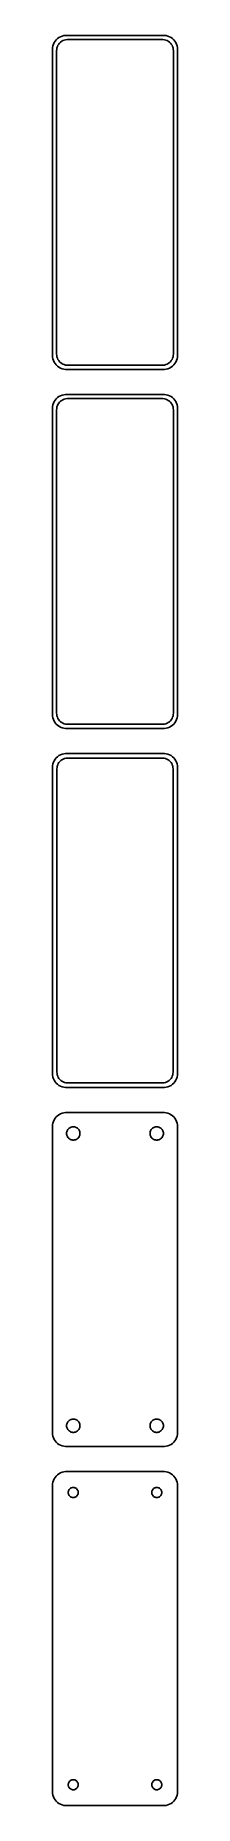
# Model space of a CAD drawing. Header units: metres. Extents: x -22 to 22, y 456 to 1092.
import ezdxf

# ---------------------------------------------------------------- set-up
doc = ezdxf.new("R2010")
doc.units = ezdxf.units.M

msp = doc.modelspace()

# ---------------------------------------------------------------- linework, layer by layer
for p, q in [((-22.4606, 1087.63), (-22.5, 1087)), ((-22.3429, 1088.24), (-22.4606, 1087.63)), ((-22.1489, 1088.84), (-22.3429, 1088.24)), ((-21.8815, 1089.41), (-22.1489, 1088.84)), ((-21.5451, 1089.94), (-21.8815, 1089.41)), ((-21.1448, 1090.42), (-21.5451, 1089.94)), ((-20.6871, 1090.85), (-21.1448, 1090.42)), ((-20.8743, 1087.49), (-20.7191, 1087.97)), ((-20.7191, 1087.97), (-20.5052, 1088.43)), ((-20.1791, 1091.22), (-20.6871, 1090.85)), ((-20.5052, 1088.43), (-20.2361, 1088.85)), ((-20.2361, 1088.85), (-19.9159, 1089.24)), ((-19.6289, 1091.52), (-20.1791, 1091.22)), ((-19.9159, 1089.24), (-19.5497, 1089.58)), ((-19.0451, 1091.76), (-19.6289, 1091.52)), ((-19.5497, 1089.58), (-19.1433, 1089.88)), ((-19.1433, 1089.88), (-18.7031, 1090.12)), ((-18.4369, 1091.91), (-19.0451, 1091.76)), ((-18.7031, 1090.12), (-18.2361, 1090.3)), ((-17.8139, 1091.99), (-18.4369, 1091.91)), ((-18.2361, 1090.3), (-17.7495, 1090.43)), ((17.8139, 1091.99), (-17.8139, 1091.99)), ((-17.7495, 1090.43), (-17.2512, 1090.49)), ((-17.2512, 1090.49), (17.2512, 1090.49)), ((17.2512, 1090.49), (17.7495, 1090.43)), ((17.7495, 1090.43), (18.2361, 1090.3)), ((18.4369, 1091.91), (17.8139, 1091.99)), ((18.2361, 1090.3), (18.7031, 1090.12)), ((19.0451, 1091.76), (18.4369, 1091.91)), ((18.7031, 1090.12), (19.1433, 1089.88)), ((19.6289, 1091.52), (19.0451, 1091.76)), ((19.1433, 1089.88), (19.5497, 1089.58)), ((19.5497, 1089.58), (19.9159, 1089.24)), ((20.1791, 1091.22), (19.6289, 1091.52)), ((19.9159, 1089.24), (20.2361, 1088.85)), ((20.6871, 1090.85), (20.1791, 1091.22)), ((20.2361, 1088.85), (20.5052, 1088.43)), ((20.5052, 1088.43), (20.7191, 1087.97)), ((21.1448, 1090.42), (20.6871, 1090.85)), ((20.7191, 1087.97), (20.8743, 1087.49)), ((21.5451, 1089.94), (21.1448, 1090.42)), ((21.8815, 1089.41), (21.5451, 1089.94)), ((22.1489, 1088.84), (21.8815, 1089.41)), ((22.3429, 1088.24), (22.1489, 1088.84)), ((22.4606, 1087.63), (22.3429, 1088.24)), ((22.5, 1087), (22.4606, 1087.63)), ((-22.5, 1087), (-22.5, 977)), ((-21, 1086.5), (-20.9684, 1087)), ((-21, 977.5), (-21, 1086.5)), ((-20.9684, 1087), (-20.8743, 1087.49)), ((20.8743, 1087.49), (20.9684, 1087)), ((20.9684, 1087), (21, 1086.5)), ((21, 1086.5), (21, 977.5)), ((22.5, 977), (22.5, 1087)), ((-22.5, 977), (-22.4606, 976.373)), ((-22.4606, 976.373), (-22.3429, 975.757)), ((-22.3429, 975.757), (-22.1489, 975.159)), ((-22.1489, 975.159), (-21.8815, 974.591)), ((-21.8815, 974.591), (-21.5451, 974.061)), ((-21.5451, 974.061), (-21.1448, 973.577)), ((-21.1448, 973.577), (-20.6871, 973.147)), ((-20.9684, 976.999), (-21, 977.5)), ((-20.8743, 976.505), (-20.9684, 976.999)), ((-20.7191, 976.028), (-20.8743, 976.505)), ((-20.5052, 975.573), (-20.7191, 976.028)), ((-20.6871, 973.147), (-20.1791, 972.778)), ((-20.2361, 975.149), (-20.5052, 975.573)), ((-19.9159, 974.762), (-20.2361, 975.149)), ((-19.5497, 974.418), (-19.9159, 974.762)), ((-19.1433, 974.123), (-19.5497, 974.418)), ((-18.7031, 973.881), (-19.1433, 974.123)), ((-18.2361, 973.696), (-18.7031, 973.881)), ((-17.7495, 973.571), (-18.2361, 973.696)), ((-17.2512, 973.508), (-17.7495, 973.571)), ((17.2512, 973.508), (-17.2512, 973.508)), ((17.7495, 973.571), (17.2512, 973.508)), ((18.2361, 973.696), (17.7495, 973.571)), ((18.7031, 973.881), (18.2361, 973.696)), ((19.1433, 974.123), (18.7031, 973.881)), ((19.5497, 974.418), (19.1433, 974.123)), ((19.9159, 974.762), (19.5497, 974.418)), ((20.2361, 975.149), (19.9159, 974.762)), ((20.1791, 972.778), (20.6871, 973.147)), ((20.5052, 975.573), (20.2361, 975.149)), ((20.7191, 976.028), (20.5052, 975.573)), ((20.6871, 973.147), (21.1448, 973.577)), ((20.8743, 976.505), (20.7191, 976.028)), ((20.9684, 976.999), (20.8743, 976.505)), ((21, 977.5), (20.9684, 976.999)), ((21.1448, 973.577), (21.5451, 974.061)), ((21.5451, 974.061), (21.8815, 974.591)), ((21.8815, 974.591), (22.1489, 975.159)), ((22.1489, 975.159), (22.3429, 975.757)), ((22.3429, 975.757), (22.4606, 976.373)), ((22.4606, 976.373), (22.5, 977)), ((-20.1791, 972.778), (-19.6289, 972.476)), ((-19.6289, 972.476), (-19.0451, 972.245)), ((-19.0451, 972.245), (-18.4369, 972.089)), ((-18.4369, 972.089), (-17.8139, 972.01)), ((-17.8139, 972.01), (17.8139, 972.01)), ((17.8139, 972.01), (18.4369, 972.089)), ((18.4369, 972.089), (19.0451, 972.245)), ((19.0451, 972.245), (19.6289, 972.476)), ((19.6289, 972.476), (20.1791, 972.778)), ((-21.8815, 960.409), (-22.1489, 959.841)), ((-21.5451, 960.939), (-21.8815, 960.409)), ((-21.1448, 961.423), (-21.5451, 960.939)), ((-20.6871, 961.853), (-21.1448, 961.423)), ((-20.1791, 962.222), (-20.6871, 961.853)), ((-19.6289, 962.524), (-20.1791, 962.222)), ((-19.9159, 960.238), (-19.5497, 960.582)), ((-19.0451, 962.755), (-19.6289, 962.524)), ((-19.5497, 960.582), (-19.1433, 960.877)), ((-19.1433, 960.877), (-18.7031, 961.119)), ((-18.4369, 962.911), (-19.0451, 962.755)), ((-18.7031, 961.119), (-18.2361, 961.304)), ((-17.8139, 962.99), (-18.4369, 962.911)), ((-18.2361, 961.304), (-17.7495, 961.429)), ((17.8139, 962.99), (-17.8139, 962.99)), ((-17.7495, 961.429), (-17.2512, 961.492)), ((-17.2512, 961.492), (17.2512, 961.492)), ((17.2512, 961.492), (17.7495, 961.429)), ((17.7495, 961.429), (18.2361, 961.304)), ((18.4369, 962.911), (17.8139, 962.99)), ((18.2361, 961.304), (18.7031, 961.119)), ((19.0451, 962.755), (18.4369, 962.911)), ((18.7031, 961.119), (19.1433, 960.877)), ((19.6289, 962.524), (19.0451, 962.755)), ((19.1433, 960.877), (19.5497, 960.582)), ((19.5497, 960.582), (19.9159, 960.238)), ((20.1791, 962.222), (19.6289, 962.524)), ((20.6871, 961.853), (20.1791, 962.222)), ((21.1448, 961.423), (20.6871, 961.853)), ((21.5451, 960.939), (21.1448, 961.423)), ((21.8815, 960.409), (21.5451, 960.939)), ((22.1489, 959.841), (21.8815, 960.409)), ((-22.4606, 958.627), (-22.5, 958)), ((-22.5, 958), (-22.5, 848)), ((-22.3429, 959.243), (-22.4606, 958.627)), ((-22.1489, 959.841), (-22.3429, 959.243)), ((-21, 957.5), (-20.9684, 958.001)), ((-21, 848.5), (-21, 957.5)), ((-20.9684, 958.001), (-20.8743, 958.495)), ((-20.8743, 958.495), (-20.7191, 958.972)), ((-20.7191, 958.972), (-20.5052, 959.427)), ((-20.5052, 959.427), (-20.2361, 959.851)), ((-20.2361, 959.851), (-19.9159, 960.238)), ((19.9159, 960.238), (20.2361, 959.851)), ((20.2361, 959.851), (20.5052, 959.427)), ((20.5052, 959.427), (20.7191, 958.972)), ((20.7191, 958.972), (20.8743, 958.495)), ((20.8743, 958.495), (20.9684, 958.001)), ((20.9684, 958.001), (21, 957.5)), ((21, 957.5), (21, 848.5)), ((22.3429, 959.243), (22.1489, 959.841)), ((22.4606, 958.627), (22.3429, 959.243)), ((22.5, 958), (22.4606, 958.627)), ((22.5, 848), (22.5, 958)), ((-22.5, 848), (-22.4606, 847.373)), ((-22.4606, 847.373), (-22.3429, 846.757)), ((-22.3429, 846.757), (-22.1489, 846.159)), ((-22.1489, 846.159), (-21.8815, 845.591)), ((-20.9684, 847.999), (-21, 848.5)), ((-20.8743, 847.505), (-20.9684, 847.999)), ((-20.7191, 847.028), (-20.8743, 847.505)), ((-20.5052, 846.573), (-20.7191, 847.028)), ((-20.2361, 846.149), (-20.5052, 846.573)), ((-19.9159, 845.762), (-20.2361, 846.149)), ((20.2361, 846.149), (19.9159, 845.762)), ((20.5052, 846.573), (20.2361, 846.149)), ((20.7191, 847.028), (20.5052, 846.573)), ((20.8743, 847.505), (20.7191, 847.028)), ((20.9684, 847.999), (20.8743, 847.505)), ((21, 848.5), (20.9684, 847.999)), ((21.8815, 845.591), (22.1489, 846.159)), ((22.1489, 846.159), (22.3429, 846.757)), ((22.3429, 846.757), (22.4606, 847.373)), ((22.4606, 847.373), (22.5, 848)), ((-21.8815, 845.591), (-21.5451, 845.061)), ((-21.5451, 845.061), (-21.1448, 844.577)), ((-21.1448, 844.577), (-20.6871, 844.147)), ((-20.6871, 844.147), (-20.1791, 843.778)), ((-20.1791, 843.778), (-19.6289, 843.476)), ((-19.5497, 845.418), (-19.9159, 845.762)), ((-19.6289, 843.476), (-19.0451, 843.245)), ((-19.1433, 845.123), (-19.5497, 845.418)), ((-18.7031, 844.881), (-19.1433, 845.123)), ((-19.0451, 843.245), (-18.4369, 843.089)), ((-18.2361, 844.696), (-18.7031, 844.881)), ((-18.4369, 843.089), (-17.8139, 843.01)), ((-17.7495, 844.571), (-18.2361, 844.696)), ((-17.8139, 843.01), (17.8139, 843.01)), ((-17.2512, 844.508), (-17.7495, 844.571)), ((17.2512, 844.508), (-17.2512, 844.508)), ((17.7495, 844.571), (17.2512, 844.508)), ((18.2361, 844.696), (17.7495, 844.571)), ((17.8139, 843.01), (18.4369, 843.089)), ((18.7031, 844.881), (18.2361, 844.696)), ((18.4369, 843.089), (19.0451, 843.245)), ((19.1433, 845.123), (18.7031, 844.881)), ((19.0451, 843.245), (19.6289, 843.476)), ((19.5497, 845.418), (19.1433, 845.123)), ((19.9159, 845.762), (19.5497, 845.418)), ((19.6289, 843.476), (20.1791, 843.778)), ((20.1791, 843.778), (20.6871, 844.147)), ((20.6871, 844.147), (21.1448, 844.577)), ((21.1448, 844.577), (21.5451, 845.061)), ((21.5451, 845.061), (21.8815, 845.591)), ((-20.1791, 833.222), (-20.6871, 832.853)), ((-19.6289, 833.524), (-20.1791, 833.222)), ((-19.0451, 833.755), (-19.6289, 833.524)), ((-18.4369, 833.911), (-19.0451, 833.755)), ((-17.8139, 833.99), (-18.4369, 833.911)), ((17.8139, 833.99), (-17.8139, 833.99)), ((18.4369, 833.911), (17.8139, 833.99)), ((19.0451, 833.755), (18.4369, 833.911)), ((19.6289, 833.524), (19.0451, 833.755)), ((20.1791, 833.222), (19.6289, 833.524)), ((20.6871, 832.853), (20.1791, 833.222)), ((-22.4606, 829.627), (-22.5, 829)), ((-22.5, 829), (-22.5, 719)), ((-22.3429, 830.243), (-22.4606, 829.627)), ((-22.1489, 830.841), (-22.3429, 830.243)), ((-21.8815, 831.409), (-22.1489, 830.841)), ((-21.5451, 831.939), (-21.8815, 831.409)), ((-21.1448, 832.423), (-21.5451, 831.939)), ((-20.6871, 832.853), (-21.1448, 832.423)), ((-20.8726, 828.5), (-20.8421, 828.985)), ((-20.8726, 719.5), (-20.8726, 828.5)), ((-20.8421, 828.985), (-20.751, 829.463)), ((-20.751, 829.463), (-20.6007, 829.926)), ((-20.6007, 829.926), (-20.3936, 830.366)), ((-20.3936, 830.366), (-20.133, 830.776)), ((-20.133, 830.776), (-19.823, 831.151)), ((-19.823, 831.151), (-19.4685, 831.484)), ((-19.4685, 831.484), (-19.0751, 831.77)), ((-19.0751, 831.77), (-18.6489, 832.004)), ((-18.6489, 832.004), (-18.1967, 832.183)), ((-18.1967, 832.183), (-17.7256, 832.304)), ((-17.7256, 832.304), (-17.2432, 832.365)), ((-17.2432, 832.365), (17.2432, 832.365)), ((17.2432, 832.365), (17.7256, 832.304)), ((17.7256, 832.304), (18.1967, 832.183)), ((18.1967, 832.183), (18.6489, 832.004)), ((18.6489, 832.004), (19.0751, 831.77)), ((19.0751, 831.77), (19.4685, 831.484)), ((19.4685, 831.484), (19.823, 831.151)), ((19.823, 831.151), (20.133, 830.776)), ((20.133, 830.776), (20.3936, 830.366)), ((20.3936, 830.366), (20.6007, 829.926)), ((20.6007, 829.926), (20.751, 829.463)), ((21.1448, 832.423), (20.6871, 832.853)), ((20.751, 829.463), (20.8421, 828.985)), ((20.8421, 828.985), (20.8726, 828.5)), ((20.8726, 828.5), (20.8726, 719.5)), ((21.5451, 831.939), (21.1448, 832.423)), ((21.8815, 831.409), (21.5451, 831.939)), ((22.1489, 830.841), (21.8815, 831.409)), ((22.3429, 830.243), (22.1489, 830.841)), ((22.4606, 829.627), (22.3429, 830.243)), ((22.5, 829), (22.4606, 829.627)), ((22.5, 719), (22.5, 829)), ((-22.5, 719), (-22.4606, 718.373)), ((-20.8421, 719.015), (-20.8726, 719.5)), ((-20.751, 718.537), (-20.8421, 719.015)), ((20.8421, 719.015), (20.751, 718.537)), ((20.8726, 719.5), (20.8421, 719.015)), ((22.4606, 718.373), (22.5, 719)), ((-22.4606, 718.373), (-22.3429, 717.757)), ((-22.3429, 717.757), (-22.1489, 717.159)), ((-22.1489, 717.159), (-21.8815, 716.591)), ((-21.8815, 716.591), (-21.5451, 716.061)), ((-21.5451, 716.061), (-21.1448, 715.577)), ((-21.1448, 715.577), (-20.6871, 715.147)), ((-20.6007, 718.074), (-20.751, 718.537)), ((-20.6871, 715.147), (-20.1791, 714.778)), ((-20.3936, 717.634), (-20.6007, 718.074)), ((-20.133, 717.224), (-20.3936, 717.634)), ((-20.1791, 714.778), (-19.6289, 714.476)), ((-19.823, 716.849), (-20.133, 717.224)), ((-19.4685, 716.516), (-19.823, 716.849)), ((-19.6289, 714.476), (-19.0451, 714.245)), ((-19.0751, 716.23), (-19.4685, 716.516)), ((-18.6489, 715.996), (-19.0751, 716.23)), ((-19.0451, 714.245), (-18.4369, 714.089)), ((-18.1967, 715.817), (-18.6489, 715.996)), ((-18.4369, 714.089), (-17.8139, 714.01)), ((-17.7256, 715.696), (-18.1967, 715.817)), ((-17.8139, 714.01), (17.8139, 714.01)), ((-17.2432, 715.635), (-17.7256, 715.696)), ((17.2432, 715.635), (-17.2432, 715.635)), ((17.7256, 715.696), (17.2432, 715.635)), ((18.1967, 715.817), (17.7256, 715.696)), ((17.8139, 714.01), (18.4369, 714.089)), ((18.6489, 715.996), (18.1967, 715.817)), ((18.4369, 714.089), (19.0451, 714.245)), ((19.0751, 716.23), (18.6489, 715.996)), ((19.0451, 714.245), (19.6289, 714.476)), ((19.4685, 716.516), (19.0751, 716.23)), ((19.823, 716.849), (19.4685, 716.516)), ((19.6289, 714.476), (20.1791, 714.778)), ((20.133, 717.224), (19.823, 716.849)), ((20.3936, 717.634), (20.133, 717.224)), ((20.1791, 714.778), (20.6871, 715.147)), ((20.6007, 718.074), (20.3936, 717.634)), ((20.751, 718.537), (20.6007, 718.074)), ((20.6871, 715.147), (21.1448, 715.577)), ((21.1448, 715.577), (21.5451, 716.061)), ((21.5451, 716.061), (21.8815, 716.591)), ((21.8815, 716.591), (22.1489, 717.159)), ((22.1489, 717.159), (22.3429, 717.757)), ((22.3429, 717.757), (22.4606, 718.373)), ((-22.4606, 700.627), (-22.5, 700)), ((-22.5, 700), (-22.5, 590)), ((-22.3429, 701.243), (-22.4606, 700.627)), ((-22.1489, 701.841), (-22.3429, 701.243)), ((-21.8815, 702.409), (-22.1489, 701.841)), ((-21.5451, 702.939), (-21.8815, 702.409)), ((-21.1448, 703.423), (-21.5451, 702.939)), ((-20.6871, 703.853), (-21.1448, 703.423)), ((-20.1791, 704.222), (-20.6871, 703.853)), ((-19.6289, 704.524), (-20.1791, 704.222)), ((-19.0451, 704.755), (-19.6289, 704.524)), ((-18.4369, 704.911), (-19.0451, 704.755)), ((-17.8139, 704.99), (-18.4369, 704.911)), ((17.8139, 704.99), (-17.8139, 704.99)), ((-16.286, 699.526), (-16.0219, 699.672)), ((-16.0219, 699.672), (-15.7416, 699.783)), ((-15.7416, 699.783), (-15.4497, 699.857)), ((-15.4497, 699.857), (-15.1507, 699.895)), ((-15.1507, 699.895), (-14.8493, 699.895)), ((-14.8493, 699.895), (-14.5503, 699.857)), ((-14.5503, 699.857), (-14.2583, 699.783)), ((-14.2583, 699.783), (-13.9781, 699.672)), ((-13.9781, 699.672), (-13.714, 699.526)), ((13.714, 699.526), (13.9781, 699.672)), ((13.9781, 699.672), (14.2583, 699.783)), ((14.2583, 699.783), (14.5503, 699.857)), ((14.5503, 699.857), (14.8493, 699.895)), ((14.8493, 699.895), (15.1507, 699.895)), ((15.1507, 699.895), (15.4497, 699.857)), ((15.4497, 699.857), (15.7416, 699.783)), ((15.7416, 699.783), (16.0219, 699.672)), ((16.0219, 699.672), (16.286, 699.526)), ((18.4369, 704.911), (17.8139, 704.99)), ((19.0451, 704.755), (18.4369, 704.911)), ((19.6289, 704.524), (19.0451, 704.755)), ((20.1791, 704.222), (19.6289, 704.524)), ((20.6871, 703.853), (20.1791, 704.222)), ((21.1448, 703.423), (20.6871, 703.853)), ((21.5451, 702.939), (21.1448, 703.423)), ((21.8815, 702.409), (21.5451, 702.939)), ((22.1489, 701.841), (21.8815, 702.409)), ((22.3429, 701.243), (22.1489, 701.841)), ((22.4606, 700.627), (22.3429, 701.243)), ((22.5, 700), (22.4606, 700.627)), ((22.5, 590), (22.5, 700)), ((-17.4, 697.5), (-17.3811, 697.801)), ((-17.3811, 697.199), (-17.4, 697.5)), ((-17.3811, 697.801), (-17.3246, 698.097)), ((-17.3246, 696.903), (-17.3811, 697.199)), ((-17.3246, 698.097), (-17.2315, 698.383)), ((-17.2315, 696.617), (-17.3246, 696.903)), ((-17.2315, 698.383), (-17.1031, 698.656)), ((-17.1031, 696.344), (-17.2315, 696.617)), ((-17.1031, 698.656), (-16.9416, 698.911)), ((-16.9416, 696.089), (-17.1031, 696.344)), ((-16.9416, 698.911), (-16.7495, 699.143)), ((-16.7495, 695.857), (-16.9416, 696.089)), ((-16.7495, 699.143), (-16.5298, 699.349)), ((-16.5298, 695.651), (-16.7495, 695.857)), ((-16.5298, 699.349), (-16.286, 699.526)), ((-16.286, 695.474), (-16.5298, 695.651)), ((-16.0219, 695.328), (-16.286, 695.474)), ((-15.7416, 695.217), (-16.0219, 695.328)), ((-15.4497, 695.143), (-15.7416, 695.217)), ((-15.1507, 695.105), (-15.4497, 695.143)), ((-14.8493, 695.105), (-15.1507, 695.105)), ((-14.5503, 695.143), (-14.8493, 695.105)), ((-14.2583, 695.217), (-14.5503, 695.143)), ((-13.9781, 695.328), (-14.2583, 695.217)), ((-13.714, 695.474), (-13.9781, 695.328)), ((-13.714, 699.526), (-13.4702, 699.349)), ((-13.4702, 695.651), (-13.714, 695.474)), ((-13.4702, 699.349), (-13.2505, 699.143)), ((-13.2505, 695.857), (-13.4702, 695.651)), ((-13.2505, 699.143), (-13.0583, 698.911)), ((-13.0583, 696.089), (-13.2505, 695.857)), ((-13.0583, 698.911), (-12.8969, 698.656)), ((-12.8969, 696.344), (-13.0583, 696.089)), ((-12.8969, 698.656), (-12.7685, 698.383)), ((-12.7685, 696.617), (-12.8969, 696.344)), ((-12.7685, 698.383), (-12.6754, 698.097)), ((-12.6754, 696.903), (-12.7685, 696.617)), ((-12.6754, 698.097), (-12.6189, 697.801)), ((-12.6189, 697.199), (-12.6754, 696.903)), ((-12.6189, 697.801), (-12.6, 697.5)), ((-12.6, 697.5), (-12.6189, 697.199)), ((12.6, 697.5), (12.6189, 697.801)), ((12.6189, 697.199), (12.6, 697.5)), ((12.6189, 697.801), (12.6754, 698.097)), ((12.6754, 696.903), (12.6189, 697.199)), ((12.6754, 698.097), (12.7685, 698.383)), ((12.7685, 696.617), (12.6754, 696.903)), ((12.7685, 698.383), (12.8969, 698.656)), ((12.8969, 696.344), (12.7685, 696.617)), ((12.8969, 698.656), (13.0583, 698.911)), ((13.0583, 696.089), (12.8969, 696.344)), ((13.0583, 698.911), (13.2505, 699.143)), ((13.2505, 695.857), (13.0583, 696.089)), ((13.2505, 699.143), (13.4702, 699.349)), ((13.4702, 695.651), (13.2505, 695.857)), ((13.4702, 699.349), (13.714, 699.526)), ((13.714, 695.474), (13.4702, 695.651)), ((13.9781, 695.328), (13.714, 695.474)), ((14.2583, 695.217), (13.9781, 695.328)), ((14.5503, 695.143), (14.2583, 695.217)), ((14.8493, 695.105), (14.5503, 695.143)), ((15.1507, 695.105), (14.8493, 695.105)), ((15.4497, 695.143), (15.1507, 695.105)), ((15.7416, 695.217), (15.4497, 695.143)), ((16.0219, 695.328), (15.7416, 695.217)), ((16.286, 695.474), (16.0219, 695.328)), ((16.286, 699.526), (16.5298, 699.349)), ((16.5298, 695.651), (16.286, 695.474)), ((16.5298, 699.349), (16.7495, 699.143)), ((16.7495, 695.857), (16.5298, 695.651)), ((16.7495, 699.143), (16.9416, 698.911)), ((16.9416, 696.089), (16.7495, 695.857)), ((16.9416, 698.911), (17.1031, 698.656)), ((17.1031, 696.344), (16.9416, 696.089)), ((17.1031, 698.656), (17.2315, 698.383)), ((17.2315, 696.617), (17.1031, 696.344)), ((17.2315, 698.383), (17.3246, 698.097)), ((17.3246, 696.903), (17.2315, 696.617)), ((17.3246, 698.097), (17.3811, 697.801)), ((17.3811, 697.199), (17.3246, 696.903)), ((17.3811, 697.801), (17.4, 697.5)), ((17.4, 697.5), (17.3811, 697.199)), ((-17.4, 592.5), (-17.3811, 592.801)), ((-17.3811, 592.199), (-17.4, 592.5)), ((-17.3811, 592.801), (-17.3246, 593.097)), ((-17.3246, 591.903), (-17.3811, 592.199)), ((-17.3246, 593.097), (-17.2315, 593.383)), ((-17.2315, 591.617), (-17.3246, 591.903)), ((-17.2315, 593.383), (-17.1031, 593.656)), ((-17.1031, 591.344), (-17.2315, 591.617)), ((-17.1031, 593.656), (-16.9416, 593.911)), ((-16.9416, 593.911), (-16.7495, 594.143)), ((-16.7495, 594.143), (-16.5298, 594.349)), ((-16.5298, 594.349), (-16.286, 594.526)), ((-16.286, 594.526), (-16.0219, 594.672)), ((-16.0219, 594.672), (-15.7416, 594.783)), ((-15.7416, 594.783), (-15.4497, 594.857)), ((-15.4497, 594.857), (-15.1507, 594.895)), ((-15.1507, 594.895), (-14.8493, 594.895)), ((-14.8493, 594.895), (-14.5503, 594.857)), ((-14.5503, 594.857), (-14.2583, 594.783)), ((-14.2583, 594.783), (-13.9781, 594.672)), ((-13.9781, 594.672), (-13.714, 594.526)), ((-13.714, 594.526), (-13.4702, 594.349)), ((-13.4702, 594.349), (-13.2505, 594.143)), ((-13.2505, 594.143), (-13.0583, 593.911)), ((-13.0583, 593.911), (-12.8969, 593.656)), ((-12.8969, 593.656), (-12.7685, 593.383)), ((-12.7685, 591.617), (-12.8969, 591.344)), ((-12.7685, 593.383), (-12.6754, 593.097)), ((-12.6754, 591.903), (-12.7685, 591.617)), ((-12.6754, 593.097), (-12.6189, 592.801)), ((-12.6189, 592.199), (-12.6754, 591.903)), ((-12.6189, 592.801), (-12.6, 592.5)), ((-12.6, 592.5), (-12.6189, 592.199)), ((12.6, 592.5), (12.6189, 592.801)), ((12.6189, 592.199), (12.6, 592.5)), ((12.6189, 592.801), (12.6754, 593.097)), ((12.6754, 591.903), (12.6189, 592.199)), ((12.6754, 593.097), (12.7685, 593.383)), ((12.7685, 591.617), (12.6754, 591.903)), ((12.7685, 593.383), (12.8969, 593.656)), ((12.8969, 591.344), (12.7685, 591.617)), ((12.8969, 593.656), (13.0583, 593.911)), ((13.0583, 593.911), (13.2505, 594.143)), ((13.2505, 594.143), (13.4702, 594.349)), ((13.4702, 594.349), (13.714, 594.526)), ((13.714, 594.526), (13.9781, 594.672)), ((13.9781, 594.672), (14.2583, 594.783)), ((14.2583, 594.783), (14.5503, 594.857)), ((14.5503, 594.857), (14.8493, 594.895)), ((14.8493, 594.895), (15.1507, 594.895)), ((15.1507, 594.895), (15.4497, 594.857)), ((15.4497, 594.857), (15.7416, 594.783)), ((15.7416, 594.783), (16.0219, 594.672)), ((16.0219, 594.672), (16.286, 594.526)), ((16.286, 594.526), (16.5298, 594.349)), ((16.5298, 594.349), (16.7495, 594.143)), ((16.7495, 594.143), (16.9416, 593.911)), ((16.9416, 593.911), (17.1031, 593.656)), ((17.1031, 593.656), (17.2315, 593.383)), ((17.2315, 591.617), (17.1031, 591.344)), ((17.2315, 593.383), (17.3246, 593.097)), ((17.3246, 591.903), (17.2315, 591.617)), ((17.3246, 593.097), (17.3811, 592.801)), ((17.3811, 592.199), (17.3246, 591.903)), ((17.3811, 592.801), (17.4, 592.5)), ((17.4, 592.5), (17.3811, 592.199)), ((-22.5, 590), (-22.4606, 589.373)), ((-22.4606, 589.373), (-22.3429, 588.757)), ((-22.3429, 588.757), (-22.1489, 588.159)), ((-22.1489, 588.159), (-21.8815, 587.591)), ((-21.8815, 587.591), (-21.5451, 587.061)), ((-21.5451, 587.061), (-21.1448, 586.577)), ((-21.1448, 586.577), (-20.6871, 586.147)), ((-20.6871, 586.147), (-20.1791, 585.778)), ((-20.1791, 585.778), (-19.6289, 585.476)), ((-19.6289, 585.476), (-19.0451, 585.245)), ((-19.0451, 585.245), (-18.4369, 585.089)), ((-16.9416, 591.089), (-17.1031, 591.344)), ((-16.7495, 590.857), (-16.9416, 591.089)), ((-16.5298, 590.651), (-16.7495, 590.857)), ((-16.286, 590.474), (-16.5298, 590.651)), ((-16.0219, 590.328), (-16.286, 590.474)), ((-15.7416, 590.217), (-16.0219, 590.328)), ((-15.4497, 590.143), (-15.7416, 590.217)), ((-15.1507, 590.105), (-15.4497, 590.143)), ((-14.8493, 590.105), (-15.1507, 590.105)), ((-14.5503, 590.143), (-14.8493, 590.105)), ((-14.2583, 590.217), (-14.5503, 590.143)), ((-13.9781, 590.328), (-14.2583, 590.217)), ((-13.714, 590.474), (-13.9781, 590.328)), ((-13.4702, 590.651), (-13.714, 590.474)), ((-13.2505, 590.857), (-13.4702, 590.651)), ((-13.0583, 591.089), (-13.2505, 590.857)), ((-12.8969, 591.344), (-13.0583, 591.089)), ((13.0583, 591.089), (12.8969, 591.344)), ((13.2505, 590.857), (13.0583, 591.089)), ((13.4702, 590.651), (13.2505, 590.857)), ((13.714, 590.474), (13.4702, 590.651)), ((13.9781, 590.328), (13.714, 590.474)), ((14.2583, 590.217), (13.9781, 590.328)), ((14.5503, 590.143), (14.2583, 590.217)), ((14.8493, 590.105), (14.5503, 590.143)), ((15.1507, 590.105), (14.8493, 590.105)), ((15.4497, 590.143), (15.1507, 590.105)), ((15.7416, 590.217), (15.4497, 590.143)), ((16.0219, 590.328), (15.7416, 590.217)), ((16.286, 590.474), (16.0219, 590.328)), ((16.5298, 590.651), (16.286, 590.474)), ((16.7495, 590.857), (16.5298, 590.651)), ((16.9416, 591.089), (16.7495, 590.857)), ((17.1031, 591.344), (16.9416, 591.089)), ((18.4369, 585.089), (19.0451, 585.245)), ((19.0451, 585.245), (19.6289, 585.476)), ((19.6289, 585.476), (20.1791, 585.778)), ((20.1791, 585.778), (20.6871, 586.147)), ((20.6871, 586.147), (21.1448, 586.577)), ((21.1448, 586.577), (21.5451, 587.061)), ((21.5451, 587.061), (21.8815, 587.591)), ((21.8815, 587.591), (22.1489, 588.159)), ((22.1489, 588.159), (22.3429, 588.757)), ((22.3429, 588.757), (22.4606, 589.373)), ((22.4606, 589.373), (22.5, 590)), ((-18.4369, 585.089), (-17.8139, 585.01)), ((-17.8139, 585.01), (17.8139, 585.01)), ((17.8139, 585.01), (18.4369, 585.089)), ((-22.1489, 572.841), (-22.3429, 572.243)), ((-21.8815, 573.409), (-22.1489, 572.841)), ((-21.5451, 573.939), (-21.8815, 573.409)), ((-21.1448, 574.423), (-21.5451, 573.939)), ((-20.6871, 574.853), (-21.1448, 574.423)), ((-20.1791, 575.222), (-20.6871, 574.853)), ((-19.6289, 575.524), (-20.1791, 575.222)), ((-19.0451, 575.755), (-19.6289, 575.524)), ((-18.4369, 575.911), (-19.0451, 575.755)), ((-17.8139, 575.99), (-18.4369, 575.911)), ((17.8139, 575.99), (-17.8139, 575.99)), ((18.4369, 575.911), (17.8139, 575.99)), ((19.0451, 575.755), (18.4369, 575.911)), ((19.6289, 575.524), (19.0451, 575.755)), ((20.1791, 575.222), (19.6289, 575.524)), ((20.6871, 574.853), (20.1791, 575.222)), ((21.1448, 574.423), (20.6871, 574.853)), ((21.5451, 573.939), (21.1448, 574.423)), ((21.8815, 573.409), (21.5451, 573.939)), ((22.1489, 572.841), (21.8815, 573.409)), ((22.3429, 572.243), (22.1489, 572.841)), ((-22.4606, 571.627), (-22.5, 571)), ((-22.5, 571), (-22.5, 461)), ((-22.3429, 572.243), (-22.4606, 571.627)), ((-16.8, 568.5), (-16.7858, 568.726)), ((-16.7858, 568.274), (-16.8, 568.5)), ((-16.7858, 568.726), (-16.7434, 568.948)), ((-16.7434, 568.052), (-16.7858, 568.274)), ((-16.7434, 568.948), (-16.6736, 569.163)), ((-16.6736, 567.837), (-16.7434, 568.052)), ((-16.6736, 569.163), (-16.5773, 569.367)), ((-16.5773, 567.633), (-16.6736, 567.837)), ((-16.5773, 569.367), (-16.4562, 569.558)), ((-16.4562, 567.442), (-16.5773, 567.633)), ((-16.4562, 569.558), (-16.3121, 569.732)), ((-16.3121, 567.268), (-16.4562, 567.442)), ((-16.3121, 569.732), (-16.1474, 569.887)), ((-16.1474, 567.113), (-16.3121, 567.268)), ((-16.1474, 569.887), (-15.9645, 570.02)), ((-15.9645, 566.98), (-16.1474, 567.113)), ((-15.9645, 570.02), (-15.7664, 570.129)), ((-15.7664, 566.871), (-15.9645, 566.98)), ((-15.7664, 570.129), (-15.5562, 570.212)), ((-15.5562, 566.788), (-15.7664, 566.871)), ((-15.5562, 570.212), (-15.3373, 570.268)), ((-15.3373, 566.732), (-15.5562, 566.788)), ((-15.3373, 570.268), (-15.113, 570.296)), ((-15.113, 566.704), (-15.3373, 566.732)), ((-15.113, 570.296), (-14.887, 570.296)), ((-14.887, 566.704), (-15.113, 566.704)), ((-14.887, 570.296), (-14.6627, 570.268)), ((-14.6627, 566.732), (-14.887, 566.704)), ((-14.6627, 570.268), (-14.4438, 570.212)), ((-14.4438, 566.788), (-14.6627, 566.732)), ((-14.4438, 570.212), (-14.2336, 570.129)), ((-14.2336, 566.871), (-14.4438, 566.788)), ((-14.2336, 570.129), (-14.0355, 570.02)), ((-14.0355, 566.98), (-14.2336, 566.871)), ((-14.0355, 570.02), (-13.8526, 569.887)), ((-13.8526, 567.113), (-14.0355, 566.98)), ((-13.8526, 569.887), (-13.6879, 569.732)), ((-13.6879, 567.268), (-13.8526, 567.113)), ((-13.6879, 569.732), (-13.5438, 569.558)), ((-13.5438, 567.442), (-13.6879, 567.268)), ((-13.5438, 569.558), (-13.4226, 569.367)), ((-13.4226, 567.633), (-13.5438, 567.442)), ((-13.4226, 569.367), (-13.3264, 569.163)), ((-13.3264, 567.837), (-13.4226, 567.633)), ((-13.3264, 569.163), (-13.2565, 568.948)), ((-13.2565, 568.052), (-13.3264, 567.837)), ((-13.2565, 568.948), (-13.2142, 568.726)), ((-13.2142, 568.274), (-13.2565, 568.052)), ((-13.2142, 568.726), (-13.2, 568.5)), ((-13.2, 568.5), (-13.2142, 568.274)), ((13.2, 568.5), (13.2142, 568.726)), ((13.2142, 568.274), (13.2, 568.5)), ((13.2142, 568.726), (13.2565, 568.948)), ((13.2565, 568.052), (13.2142, 568.274)), ((13.2565, 568.948), (13.3264, 569.163)), ((13.3264, 567.837), (13.2565, 568.052)), ((13.3264, 569.163), (13.4226, 569.367)), ((13.4226, 567.633), (13.3264, 567.837)), ((13.4226, 569.367), (13.5438, 569.558)), ((13.5438, 567.442), (13.4226, 567.633)), ((13.5438, 569.558), (13.6879, 569.732)), ((13.6879, 567.268), (13.5438, 567.442)), ((13.6879, 569.732), (13.8526, 569.887)), ((13.8526, 567.113), (13.6879, 567.268)), ((13.8526, 569.887), (14.0355, 570.02)), ((14.0355, 566.98), (13.8526, 567.113)), ((14.0355, 570.02), (14.2336, 570.129)), ((14.2336, 566.871), (14.0355, 566.98)), ((14.2336, 570.129), (14.4438, 570.212)), ((14.4438, 566.788), (14.2336, 566.871)), ((14.4438, 570.212), (14.6627, 570.268)), ((14.6627, 566.732), (14.4438, 566.788)), ((14.6627, 570.268), (14.887, 570.296)), ((14.887, 566.704), (14.6627, 566.732)), ((14.887, 570.296), (15.113, 570.296)), ((15.113, 566.704), (14.887, 566.704)), ((15.113, 570.296), (15.3373, 570.268)), ((15.3373, 566.732), (15.113, 566.704)), ((15.3373, 570.268), (15.5562, 570.212)), ((15.5562, 566.788), (15.3373, 566.732)), ((15.5562, 570.212), (15.7664, 570.129)), ((15.7664, 566.871), (15.5562, 566.788)), ((15.7664, 570.129), (15.9645, 570.02)), ((15.9645, 566.98), (15.7664, 566.871)), ((15.9645, 570.02), (16.1474, 569.887)), ((16.1474, 567.113), (15.9645, 566.98)), ((16.1474, 569.887), (16.3121, 569.732)), ((16.3121, 567.268), (16.1474, 567.113)), ((16.3121, 569.732), (16.4562, 569.558)), ((16.4562, 567.442), (16.3121, 567.268)), ((16.4562, 569.558), (16.5773, 569.367)), ((16.5773, 567.633), (16.4562, 567.442)), ((16.5773, 569.367), (16.6736, 569.163)), ((16.6736, 567.837), (16.5773, 567.633)), ((16.6736, 569.163), (16.7434, 568.948)), ((16.7434, 568.052), (16.6736, 567.837)), ((16.7434, 568.948), (16.7858, 568.726)), ((16.7858, 568.274), (16.7434, 568.052)), ((16.7858, 568.726), (16.8, 568.5)), ((16.8, 568.5), (16.7858, 568.274)), ((22.4606, 571.627), (22.3429, 572.243)), ((22.5, 571), (22.4606, 571.627)), ((22.5, 461), (22.5, 571)), ((-16.6736, 464.163), (-16.5773, 464.367)), ((-16.5773, 464.367), (-16.4562, 464.558)), ((-16.4562, 464.558), (-16.3121, 464.732)), ((-16.3121, 464.732), (-16.1474, 464.887)), ((-16.1474, 464.887), (-15.9645, 465.02)), ((-15.9645, 465.02), (-15.7664, 465.129)), ((-15.7664, 465.129), (-15.5562, 465.212)), ((-15.5562, 465.212), (-15.3373, 465.268)), ((-15.3373, 465.268), (-15.113, 465.296)), ((-15.113, 465.296), (-14.887, 465.296)), ((-14.887, 465.296), (-14.6627, 465.268)), ((-14.6627, 465.268), (-14.4438, 465.212)), ((-14.4438, 465.212), (-14.2336, 465.129)), ((-14.2336, 465.129), (-14.0355, 465.02)), ((-14.0355, 465.02), (-13.8526, 464.887)), ((-13.8526, 464.887), (-13.6879, 464.732)), ((-13.6879, 464.732), (-13.5438, 464.558)), ((-13.5438, 464.558), (-13.4226, 464.367)), ((-13.4226, 464.367), (-13.3264, 464.163)), ((13.3264, 464.163), (13.4226, 464.367)), ((13.4226, 464.367), (13.5438, 464.558)), ((13.5438, 464.558), (13.6879, 464.732)), ((13.6879, 464.732), (13.8526, 464.887)), ((13.8526, 464.887), (14.0355, 465.02)), ((14.0355, 465.02), (14.2336, 465.129)), ((14.2336, 465.129), (14.4438, 465.212)), ((14.4438, 465.212), (14.6627, 465.268)), ((14.6627, 465.268), (14.887, 465.296)), ((14.887, 465.296), (15.113, 465.296)), ((15.113, 465.296), (15.3373, 465.268)), ((15.3373, 465.268), (15.5562, 465.212)), ((15.5562, 465.212), (15.7664, 465.129)), ((15.7664, 465.129), (15.9645, 465.02)), ((15.9645, 465.02), (16.1474, 464.887)), ((16.1474, 464.887), (16.3121, 464.732)), ((16.3121, 464.732), (16.4562, 464.558)), ((16.4562, 464.558), (16.5773, 464.367)), ((16.5773, 464.367), (16.6736, 464.163)), ((-22.5, 461), (-22.4606, 460.373)), ((-22.4606, 460.373), (-22.3429, 459.757)), ((-22.3429, 459.757), (-22.1489, 459.159)), ((-22.1489, 459.159), (-21.8815, 458.591)), ((-21.8815, 458.591), (-21.5451, 458.061)), ((-21.5451, 458.061), (-21.1448, 457.577)), ((-16.8, 463.5), (-16.7858, 463.726)), ((-16.7858, 463.274), (-16.8, 463.5)), ((-16.7858, 463.726), (-16.7434, 463.948)), ((-16.7434, 463.052), (-16.7858, 463.274)), ((-16.7434, 463.948), (-16.6736, 464.163)), ((-16.6736, 462.837), (-16.7434, 463.052)), ((-16.5773, 462.633), (-16.6736, 462.837)), ((-16.4562, 462.442), (-16.5773, 462.633)), ((-16.3121, 462.268), (-16.4562, 462.442)), ((-16.1474, 462.113), (-16.3121, 462.268)), ((-15.9645, 461.98), (-16.1474, 462.113)), ((-15.7664, 461.871), (-15.9645, 461.98)), ((-15.5562, 461.788), (-15.7664, 461.871)), ((-15.3373, 461.732), (-15.5562, 461.788)), ((-15.113, 461.704), (-15.3373, 461.732)), ((-14.887, 461.704), (-15.113, 461.704)), ((-14.6627, 461.732), (-14.887, 461.704)), ((-14.4438, 461.788), (-14.6627, 461.732)), ((-14.2336, 461.871), (-14.4438, 461.788)), ((-14.0355, 461.98), (-14.2336, 461.871)), ((-13.8526, 462.113), (-14.0355, 461.98)), ((-13.6879, 462.268), (-13.8526, 462.113)), ((-13.5438, 462.442), (-13.6879, 462.268)), ((-13.4226, 462.633), (-13.5438, 462.442)), ((-13.3264, 462.837), (-13.4226, 462.633)), ((-13.3264, 464.163), (-13.2565, 463.948)), ((-13.2565, 463.052), (-13.3264, 462.837)), ((-13.2565, 463.948), (-13.2142, 463.726)), ((-13.2142, 463.274), (-13.2565, 463.052)), ((-13.2142, 463.726), (-13.2, 463.5)), ((-13.2, 463.5), (-13.2142, 463.274)), ((13.2, 463.5), (13.2142, 463.726)), ((13.2142, 463.274), (13.2, 463.5)), ((13.2142, 463.726), (13.2565, 463.948)), ((13.2565, 463.052), (13.2142, 463.274)), ((13.2565, 463.948), (13.3264, 464.163)), ((13.3264, 462.837), (13.2565, 463.052)), ((13.4226, 462.633), (13.3264, 462.837)), ((13.5438, 462.442), (13.4226, 462.633)), ((13.6879, 462.268), (13.5438, 462.442)), ((13.8526, 462.113), (13.6879, 462.268)), ((14.0355, 461.98), (13.8526, 462.113)), ((14.2336, 461.871), (14.0355, 461.98)), ((14.4438, 461.788), (14.2336, 461.871)), ((14.6627, 461.732), (14.4438, 461.788)), ((14.887, 461.704), (14.6627, 461.732)), ((15.113, 461.704), (14.887, 461.704)), ((15.3373, 461.732), (15.113, 461.704)), ((15.5562, 461.788), (15.3373, 461.732)), ((15.7664, 461.871), (15.5562, 461.788)), ((15.9645, 461.98), (15.7664, 461.871)), ((16.1474, 462.113), (15.9645, 461.98)), ((16.3121, 462.268), (16.1474, 462.113)), ((16.4562, 462.442), (16.3121, 462.268)), ((16.5773, 462.633), (16.4562, 462.442)), ((16.6736, 462.837), (16.5773, 462.633)), ((16.6736, 464.163), (16.7434, 463.948)), ((16.7434, 463.052), (16.6736, 462.837)), ((16.7434, 463.948), (16.7858, 463.726)), ((16.7858, 463.274), (16.7434, 463.052)), ((16.7858, 463.726), (16.8, 463.5)), ((16.8, 463.5), (16.7858, 463.274)), ((21.1448, 457.577), (21.5451, 458.061)), ((21.5451, 458.061), (21.8815, 458.591)), ((21.8815, 458.591), (22.1489, 459.159)), ((22.1489, 459.159), (22.3429, 459.757)), ((22.3429, 459.757), (22.4606, 460.373)), ((22.4606, 460.373), (22.5, 461)), ((-21.1448, 457.577), (-20.6871, 457.147)), ((-20.6871, 457.147), (-20.1791, 456.778)), ((-20.1791, 456.778), (-19.6289, 456.476)), ((-19.6289, 456.476), (-19.0451, 456.245)), ((-19.0451, 456.245), (-18.4369, 456.089)), ((-18.4369, 456.089), (-17.8139, 456.01)), ((-17.8139, 456.01), (17.8139, 456.01)), ((17.8139, 456.01), (18.4369, 456.089)), ((18.4369, 456.089), (19.0451, 456.245)), ((19.0451, 456.245), (19.6289, 456.476)), ((19.6289, 456.476), (20.1791, 456.778)), ((20.1791, 456.778), (20.6871, 457.147)), ((20.6871, 457.147), (21.1448, 457.577))]:
    msp.add_line(p, q)

doc.saveas('drawing.dxf')
